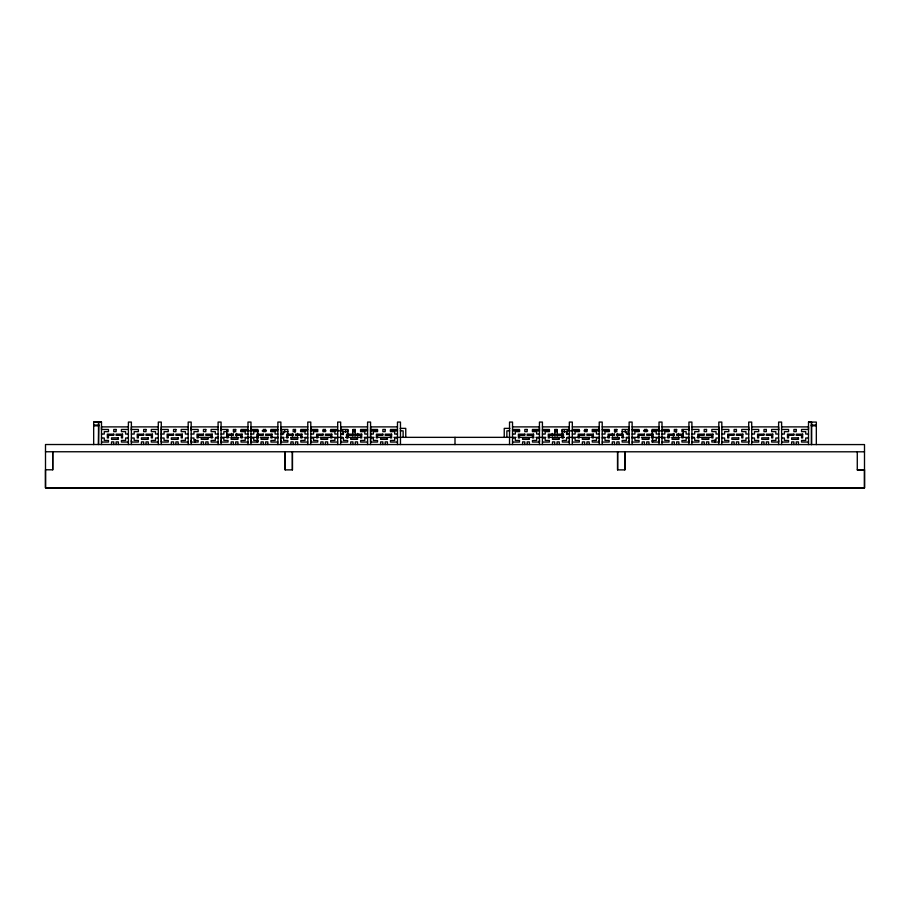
<?xml version="1.0" encoding="UTF-8"?>
<svg xmlns="http://www.w3.org/2000/svg" width="910" height="910" viewBox="0 0 910 910"><rect width="100%" height="100%" fill="white"/><g stroke="black" fill="none" stroke-linecap="round" stroke-linejoin="round"><path stroke-width="1.36" d="M857.277 451.804L857.277 469.856L864.5 469.856L864.5 487.919L45.5 487.817L45.5 444.524L864.5 444.58L864.5 487.919L45.5 487.862L45.5 469.765L52.723 469.81L52.734 451.758L52.723 469.81M93.673 444.58L93.673 422.069L101.488 422.069L101.488 429.474L108.472 429.474L108.472 431.636L104.275 431.636L104.275 434.047L101.488 434.047M292.406 451.815L292.406 469.878L285.183 469.878L285.183 451.769M292.406 469.867L292.406 451.769M624.829 451.792L624.817 469.89L617.594 469.878L617.594 451.792M811.504 422.069L811.504 444.569L811.504 422.069L808.512 422.069L808.512 429.474L801.528 429.474L801.528 431.636L805.725 431.636L805.725 434.047L808.512 434.047M816.327 444.58L816.327 422.069L808.512 422.069M131.358 430.259L131.381 426.892L158.294 426.892M191.157 430.259L191.18 426.892L218.093 426.892M221.062 430.259L221.073 426.892L247.986 426.892M250.955 430.259L250.978 426.892L277.88 426.892M280.849 430.259L280.871 426.892L307.785 426.892M310.754 430.259L310.776 426.892L337.678 426.892M340.647 430.259L340.67 426.892L367.583 426.892M539.437 441.964L539.448 440.042M569.33 441.964L569.353 440.042M599.224 441.964L599.246 440.042M629.129 441.964L629.151 440.042M659.022 441.964L659.045 440.042M688.927 441.964L688.95 440.042M718.82 441.964L718.82 426.892L691.907 426.892M748.714 441.964L748.737 440.042M778.619 441.964L778.641 440.042M93.673 422.081L101.488 422.069M93.673 425.061L98.792 425.061L98.792 425.812L93.673 425.812M811.208 425.061L816.327 425.061M811.208 425.812L816.327 425.812M128.39 426.892L101.488 426.892L101.488 444.569M188.188 426.892L161.286 426.892L161.286 441.964M397.477 426.892L370.575 426.892L370.575 441.964M512.523 426.892L539.437 426.892L539.448 430.259M542.417 426.892L569.33 426.892L569.353 430.259M572.322 426.892L599.224 426.892L599.246 430.259M602.215 426.892L629.129 426.892L629.151 430.259M632.12 426.892L659.022 426.892L659.045 430.259M662.014 426.892L688.927 426.892L688.95 430.259M721.812 426.892L748.714 426.892L748.737 430.259M751.706 426.892L778.619 426.892L778.641 430.259M781.61 426.892L808.512 426.892L808.512 444.569M400.127 428.371L405.758 428.371L405.758 437.346M509.873 428.371L504.242 428.371L504.242 437.346M128.39 429.474L121.417 429.474L121.417 431.636L125.603 431.636L125.603 434.047L128.39 434.047M131.381 429.474L138.365 429.474L138.365 431.636L134.168 431.636L134.168 434.047L131.381 434.047M158.294 429.474L151.31 429.474L151.31 431.636L155.508 431.636L155.508 434.047L158.294 434.047M161.286 429.474L168.259 429.474L168.259 431.636L164.073 431.636L164.073 434.047L161.286 434.047M188.188 429.474L181.204 429.474L181.204 431.636L185.401 431.636L185.401 434.047L188.188 434.047M191.18 429.474L198.164 429.474L198.164 431.636L193.966 431.636L193.966 434.047L191.18 434.047M218.093 429.474L211.109 429.474L211.109 431.636L215.306 431.636L215.306 434.047L218.093 434.047M221.073 429.474L228.057 429.474L228.057 431.636L223.86 431.636L223.86 434.047L221.073 434.047M247.986 429.474L241.002 429.474L241.002 431.636L245.2 431.636L245.2 434.047L247.986 434.047M250.978 429.474L257.962 429.474L257.962 431.636L253.765 431.636L253.765 434.047L250.978 434.047M277.88 429.474L270.907 429.474L270.907 431.636L275.104 431.636L275.104 434.047L277.88 434.047M280.871 429.474L287.856 429.474L287.856 437.926L286.73 437.926L286.73 434.161L293.156 434.161L293.156 435.321L287.856 435.321M307.785 429.474L300.8 429.474L300.8 431.636L304.998 431.636L304.998 434.047L307.785 434.047M310.776 429.474L317.749 429.474L317.749 431.636L313.563 431.636L313.563 434.047L310.776 434.047M337.678 429.474L330.705 429.474L330.705 431.636L334.891 431.636L334.891 434.047L337.678 434.047M340.67 429.474L347.654 429.474L347.654 431.636L343.457 431.636L343.457 434.047L340.67 434.047M367.583 429.474L360.599 429.474L360.599 431.636L364.796 431.636L364.796 434.047L367.583 434.047M370.575 429.474L377.548 429.474L377.548 431.636L373.35 431.636L373.35 434.047L370.575 434.047M397.477 429.474L390.492 429.474L390.492 431.636L394.69 431.636L394.69 434.047L397.477 434.047M512.523 429.474L519.508 429.474L519.508 431.636L515.31 431.636L515.31 434.047L512.523 434.047M539.437 429.474L532.452 429.474L532.452 431.636L536.65 431.636L536.65 434.047L539.437 434.047M542.417 429.474L549.401 429.474L549.401 431.636L545.204 431.636L545.204 434.047L542.417 434.047M569.33 429.474L562.346 429.474L562.346 431.636L566.543 431.636L566.543 434.047L569.33 434.047M572.322 429.474L579.306 429.474L579.306 431.636L575.109 431.636L575.109 434.047L572.322 434.047M599.224 429.474L592.251 429.474L592.251 431.636L596.437 431.636L596.437 434.047L599.224 434.047M602.215 429.474L609.199 429.474L609.199 431.636L605.002 431.636L605.002 434.047L602.215 434.047M629.129 429.474L622.144 429.474L622.144 437.926L623.27 437.926L623.27 434.161L616.843 434.161L616.843 435.321L622.144 435.321M632.12 429.474L639.093 429.474L639.093 431.636L634.907 431.636L634.907 434.047L632.12 434.047M659.022 429.474L652.038 429.474L652.038 431.636L656.235 431.636L656.235 434.047L659.022 434.047M662.014 429.474L668.998 429.474L668.998 431.636L664.801 431.636L664.801 434.047L662.014 434.047M688.927 429.474L681.943 429.474L681.943 431.636L686.14 431.636L686.14 434.047L688.927 434.047M691.907 429.474L698.891 429.474L698.891 431.636L694.694 431.636L694.694 434.047L691.907 434.047M718.82 429.474L711.836 429.474L711.836 431.636L716.034 431.636L716.034 434.047L718.82 434.047M721.812 429.474L728.796 429.474L728.796 431.636L724.599 431.636L724.599 434.047L721.812 434.047M748.714 429.474L741.741 429.474L741.741 431.636L745.938 431.636L745.938 434.047L748.714 434.047M751.706 429.474L758.69 429.474L758.69 431.636L754.492 431.636L754.492 434.047L751.706 434.047M778.619 429.474L771.635 429.474L771.635 431.636L775.832 431.636L775.832 434.047L778.619 434.047M781.61 429.474L788.583 429.474L788.583 431.636L784.397 431.636L784.397 434.047L781.61 434.047M240.831 430.851L257.849 430.851L257.849 437.915M262.16 430.851L266.414 430.851M270.668 430.851L277.766 430.851M300.425 430.851L307.512 430.851M310.355 430.851L317.442 430.851M323.175 430.851L326.007 430.851M330.262 430.851L343.024 430.851L343.024 434.741M360.519 430.851L367.617 430.851M370.45 430.851L377.548 430.851M390.356 430.851L397.454 430.851M400.286 430.851L403.13 430.851L403.13 437.346M509.714 430.851L506.87 430.851L506.87 437.346M512.546 430.851L519.644 430.851M532.452 430.851L539.55 430.851M542.383 430.851L549.481 430.851M579.738 430.851L566.976 430.851L566.976 434.741M583.992 430.851L586.836 430.851M592.558 430.851L599.644 430.851M602.488 430.851L609.575 430.851M632.234 430.851L639.332 430.851M643.586 430.851L647.84 430.851M669.168 430.851L652.152 430.851L652.152 437.915M287.856 431.636L283.658 431.636L283.658 434.047L280.871 434.047M622.144 431.636L626.342 431.636L626.342 434.047L629.129 434.047M197.629 437.346L212.94 437.346M215.727 437.346L218.514 437.346M221.289 437.346L229.127 437.346M231.038 437.346L237.988 437.346M240.183 437.346L243.015 437.346M244.949 437.346L258.599 437.346M260.26 437.346L268.609 437.346M271.396 437.346L278.358 437.346M281.133 437.346L283.92 437.346M285.945 437.346L288.095 437.346M290.881 437.346L297.843 437.346M300.277 437.346L303.11 437.346M304.793 437.346L307.58 437.346M310.367 437.346L318.727 437.346M320.104 437.346L342.831 437.346M345.663 437.346L361.281 437.346M364.125 437.346L374.067 437.346M376.296 437.346L391.107 437.346M393.939 437.346L516.061 437.346M518.893 437.346L533.704 437.346M535.933 437.346L545.875 437.346M548.719 437.346L564.337 437.346M567.18 437.346L589.896 437.346M591.272 437.346L599.633 437.346M602.42 437.346L605.207 437.346M606.89 437.346L609.723 437.346M612.157 437.346L619.118 437.346M621.905 437.346L624.055 437.346M626.08 437.346L628.867 437.346M631.642 437.346L638.604 437.346M641.391 437.346L649.74 437.346M651.401 437.346L665.051 437.346M666.985 437.346L669.817 437.346M672.012 437.346L678.962 437.346M680.873 437.346L688.711 437.346M691.498 437.346L694.273 437.346M697.06 437.346L712.371 437.346M101.488 438.006L104.275 438.006L104.275 440.44L108.472 440.44L108.472 442.055L101.488 442.055M128.39 438.006L125.603 438.006L125.603 440.44L121.417 440.44L121.417 442.055L128.39 442.055M131.381 438.006L134.168 438.006L134.168 440.44L138.365 440.44L138.365 442.055L131.381 442.055M158.294 438.006L155.508 438.006L155.508 440.44L151.31 440.44L151.31 442.055L158.294 442.055M161.286 438.006L164.073 438.006L164.073 440.44L168.259 440.44L168.259 442.055L161.286 442.055M188.188 438.006L185.401 438.006L185.401 440.44L181.204 440.44L181.204 442.055L188.188 442.055M191.18 438.006L193.966 438.006L193.966 440.44L198.164 440.44L198.164 442.055L191.18 442.055M218.093 438.006L215.306 438.006L215.306 440.44L211.109 440.44L211.109 442.055L218.093 442.055M221.073 438.006L223.86 438.006L223.86 440.44L228.057 440.44L228.057 442.055L221.073 442.055M247.986 438.006L245.2 438.006L245.2 440.44L241.002 440.44L241.002 442.055L247.986 442.055M250.978 438.006L253.765 438.006L253.765 440.44L257.962 440.44L257.962 442.055L250.978 442.055M277.88 438.006L275.104 438.006L275.104 440.44L270.907 440.44L270.907 442.055L277.88 442.055M280.871 438.006L283.658 438.006L283.658 440.44L287.856 440.44L287.856 442.055L280.871 442.055M307.785 438.006L304.998 438.006L304.998 440.44L300.8 440.44L300.8 442.055L307.785 442.055M310.776 438.006L313.563 438.006L313.563 440.44L317.749 440.44L317.749 442.055L310.776 442.055M337.678 438.006L334.891 438.006L334.891 440.44L330.705 440.44L330.705 442.055L337.678 442.055M340.67 438.006L343.457 438.006L343.457 440.44L347.654 440.44L347.654 442.055L340.67 442.055M367.583 438.006L364.796 438.006L364.796 440.44L360.599 440.44L360.599 442.055L367.583 442.055M370.575 438.006L373.35 438.006L373.35 440.44L377.548 440.44L377.548 442.055L370.575 442.055M397.477 438.006L394.69 438.006L394.69 440.44L390.492 440.44L390.492 442.055L397.477 442.055M512.523 438.006L515.31 438.006L515.31 440.44L519.508 440.44L519.508 442.055L512.523 442.055M539.437 438.006L536.65 438.006L536.65 440.44L532.452 440.44L532.452 442.055L539.437 442.055M542.417 438.006L545.204 438.006L545.204 440.44L549.401 440.44L549.401 442.055L542.417 442.055M569.33 438.006L566.543 438.006L566.543 440.44L562.346 440.44L562.346 442.055L569.33 442.055M572.322 438.006L575.109 438.006L575.109 440.44L579.306 440.44L579.306 442.055L572.322 442.055M599.224 438.006L596.437 438.006L596.437 440.44L592.251 440.44L592.251 442.055L599.224 442.055M602.215 438.006L605.002 438.006L605.002 440.44L609.199 440.44L609.199 442.055L602.215 442.055M629.129 438.006L626.342 438.006L626.342 440.44L622.144 440.44L622.144 442.055L629.129 442.055M632.12 438.006L634.907 438.006L634.907 440.44L639.093 440.44L639.093 442.055L632.12 442.055M659.022 438.006L656.235 438.006L656.235 440.44L652.038 440.44L652.038 442.055L659.022 442.055M662.014 438.006L664.801 438.006L664.801 440.44L668.998 440.44L668.998 442.055L662.014 442.055M688.927 438.006L686.14 438.006L686.14 440.44L681.943 440.44L681.943 442.055L688.927 442.055M691.907 438.006L694.694 438.006L694.694 440.44L698.891 440.44L698.891 442.055L691.907 442.055M718.82 438.006L716.034 438.006L716.034 440.44L711.836 440.44L711.836 442.055L718.82 442.055M721.812 438.006L724.599 438.006L724.599 440.44L728.796 440.44L728.796 442.055L721.812 442.055M748.714 438.006L745.938 438.006L745.938 440.44L741.741 440.44L741.741 442.055L748.714 442.055M751.706 438.006L754.492 438.006L754.492 440.44L758.69 440.44L758.69 442.055L751.706 442.055M778.619 438.006L775.832 438.006L775.832 440.44L771.635 440.44L771.635 442.055L778.619 442.055M781.61 438.006L784.397 438.006L784.397 440.44L788.583 440.44L788.583 442.055L781.61 442.055M808.512 438.006L805.725 438.006L805.725 440.44L801.528 440.44L801.528 442.055L808.512 442.055M45.5 451.758L864.5 451.804M857.277 469.856L864.5 469.856M98.792 425.061L98.496 422.069L98.496 444.569L98.792 425.812M340.647 440.042L340.67 441.964M310.754 440.042L310.776 441.964M280.849 440.042L280.871 441.964M250.955 440.042L250.978 441.964M221.062 440.042L221.073 441.964M191.157 440.042L191.18 441.964M131.358 440.042L131.381 441.964M798.457 444.569L798.457 441.885L796.227 441.885L796.227 444.569M793.895 444.569L793.895 441.885L791.654 441.885L791.654 444.569M781.61 444.569L781.61 422.069L778.619 422.069L778.619 444.569M768.563 444.569L768.563 441.885L766.334 441.885L766.334 444.569M763.99 444.569L763.99 441.885L761.761 441.885L761.761 444.569M751.706 444.569L751.706 422.069L748.714 422.069L748.714 444.569M738.67 444.569L738.67 441.885L736.429 441.885L736.429 444.569M734.097 444.569L734.097 441.885L731.867 441.885L731.867 444.569M721.812 444.569L721.812 422.069L718.82 422.069L718.82 444.569M715.158 439.746L715.158 442.158M708.765 444.569L708.765 441.885L706.535 441.885L706.535 444.569M704.192 444.569L704.192 441.885L701.963 441.885L701.963 444.569M691.907 444.569L691.907 422.069L688.927 422.069L688.927 444.569M683.285 429.656L683.285 437.346M678.871 444.569L678.871 441.885L676.642 441.885L676.642 444.569M678.462 433.444L678.462 436.061M676.062 429.656L676.062 432.216M674.299 444.569L674.299 441.885L672.069 441.885L672.069 444.569M673.423 433.444L673.423 436.038M662.014 444.569L662.014 422.069L659.022 422.069L659.022 444.569M652.527 437.346L652.527 442.158M648.966 444.569L648.966 441.885L646.737 441.885L646.737 444.569M644.405 444.569L644.405 441.885L642.164 441.885L642.164 444.569M632.12 444.569L632.12 422.069L629.129 422.069L629.129 444.569M627.98 430.851L627.98 434.741M625.352 429.656L625.352 432.216M624.817 451.815L624.817 469.878M619.073 444.569L619.073 441.885L616.843 441.885L616.843 444.569M617.594 451.815L617.594 469.878M617.458 433.444L617.458 436.061M615.046 429.656L615.046 432.216M614.5 444.569L614.5 441.885L612.271 441.885L612.271 444.569M612.419 433.444L612.419 436.038M602.215 444.569L602.215 422.069L599.224 422.069L599.224 444.569M589.179 444.569L589.179 441.885L586.939 441.885L586.939 444.569M584.607 444.569L584.607 441.885L582.377 441.885L582.377 444.569M572.322 444.569L572.322 422.069L569.33 422.069L569.33 444.569M564.337 429.656L564.337 432.216M562.05 429.656L562.05 437.915M559.275 444.569L559.275 441.885L557.045 441.885L557.045 444.569M557.238 429.656L557.238 436.061M554.952 429.656L554.952 436.061M554.702 444.569L554.702 441.885L552.472 441.885L552.472 444.569M552.313 433.444L552.313 436.038M542.417 444.569L542.417 422.069L539.437 422.069L539.437 444.569M529.381 444.569L529.381 441.885L527.14 441.885L527.14 444.569M524.808 444.569L524.808 441.885L522.579 441.885L522.579 444.569M512.523 444.569L512.523 422.069L509.532 422.069L509.532 444.569M455 437.346L455 444.558M400.468 444.569L400.468 422.069L397.477 422.069L397.477 444.569M387.421 444.569L387.421 441.885L385.192 441.885L385.192 444.569M382.86 444.569L382.86 441.885L380.619 441.885L380.619 444.569M370.575 444.569L370.575 422.069L367.583 422.069L367.583 444.569M357.687 433.444L357.687 436.038M357.528 444.569L357.528 441.885L355.298 441.885L355.298 444.569M355.048 429.656L355.048 436.061M352.955 444.569L352.955 441.885L350.725 441.885L350.725 444.569M352.762 429.656L352.762 436.061M347.95 429.656L347.95 437.915M345.663 429.656L345.663 432.216M340.67 444.569L340.67 422.069L337.678 422.069L337.678 444.569M327.623 444.569L327.623 441.885L325.393 441.885L325.393 444.569M323.061 444.569L323.061 441.885L320.832 441.885L320.832 444.569M310.776 444.569L310.776 422.069L307.785 422.069L307.785 444.569M297.581 433.444L297.581 436.038M297.729 444.569L297.729 441.885L295.5 441.885L295.5 444.569M294.954 429.656L294.954 432.216M293.156 444.569L293.156 441.885L290.927 441.885L290.927 444.569M292.542 433.444L292.542 436.061M285.183 451.815L285.183 469.878M284.648 429.656L284.648 432.216M282.02 430.851L282.02 434.741M280.871 444.569L280.871 422.069L277.88 422.069L277.88 444.569M267.836 444.569L267.836 441.885L265.595 441.885L265.595 444.569M263.263 444.569L263.263 441.885L261.034 441.885L261.034 444.569M250.978 444.569L250.978 422.069L247.986 422.069L247.986 444.569M237.931 444.569L237.931 441.885L235.701 441.885L235.701 444.569M236.577 433.444L236.577 436.038M233.938 429.656L233.938 432.216M233.369 444.569L233.369 441.885L231.129 441.885L231.129 444.569M231.538 433.444L231.538 436.061M226.715 429.656L226.715 437.346M221.073 444.569L221.073 422.069L218.093 422.069L218.093 444.569M208.037 444.569L208.037 441.885L205.808 441.885L205.808 444.569M203.465 444.569L203.465 441.885L201.235 441.885L201.235 444.569M191.18 444.569L191.18 422.069L188.188 422.069L188.188 444.569M178.132 444.569L178.132 441.885L175.903 441.885L175.903 444.569M173.571 444.569L173.571 441.885L171.33 441.885L171.33 444.569M161.286 444.569L161.286 422.069L158.294 422.069L158.294 444.569M148.239 444.569L148.239 441.885L146.01 441.885L146.01 444.569M143.666 444.569L143.666 441.885L141.437 441.885L141.437 444.569M131.381 444.569L131.381 422.069L128.39 422.069L128.39 444.569M118.346 444.569L118.346 441.885L116.105 441.885L116.105 444.569M113.773 444.569L113.773 441.885L111.543 441.885L111.543 444.569M194.854 439.746L194.854 442.158L194.854 439.746M257.473 437.346L257.473 442.158L257.473 437.346M116.105 429.474L113.773 429.474L113.773 431.636L116.105 431.636L116.105 429.474M146.01 429.474L143.666 429.474L143.666 431.636L146.01 431.636L146.01 429.474M175.903 429.474L173.571 429.474L173.571 431.636L175.903 431.636L175.903 429.474M205.808 429.474L203.465 429.474L203.465 431.636L205.808 431.636L205.808 429.474M235.701 429.474L233.369 429.474L233.369 431.636L235.701 431.636L235.701 429.474M265.595 429.474L263.263 429.474L263.263 431.636L265.595 431.636L265.595 429.474M295.5 429.474L293.156 429.474L293.156 431.636L295.5 431.636L295.5 429.474M325.393 429.474L323.061 429.474L323.061 431.636L325.393 431.636L325.393 429.474M355.298 429.474L352.955 429.474L352.955 431.636L355.298 431.636L355.298 429.474M385.192 429.474L382.86 429.474L382.86 431.636L385.192 431.636L385.192 429.474M527.14 429.474L524.808 429.474L524.808 431.636L527.14 431.636L527.14 429.474M557.045 429.474L554.702 429.474L554.702 431.636L557.045 431.636L557.045 429.474M586.939 429.474L584.607 429.474L584.607 431.636L586.939 431.636L586.939 429.474M616.843 429.474L614.5 429.474L614.5 431.636L616.843 431.636L616.843 429.474M646.737 429.474L644.405 429.474L644.405 431.636L646.737 431.636L646.737 429.474M676.642 429.474L674.299 429.474L674.299 431.636L676.642 431.636L676.642 429.474M706.535 429.474L704.192 429.474L704.192 431.636L706.535 431.636L706.535 429.474M736.429 429.474L734.097 429.474L734.097 431.636L736.429 431.636L736.429 429.474M766.334 429.474L763.99 429.474L763.99 431.636L766.334 431.636L766.334 429.474M796.227 429.474L793.895 429.474L793.895 431.636L796.227 431.636L796.227 429.474M113.773 434.161L107.346 434.161L107.346 437.926L108.472 437.926L108.472 435.321L113.773 435.321L113.773 434.161M122.531 434.161L116.105 434.161L116.105 435.321L121.417 435.321L121.417 437.926L122.531 437.926L122.531 434.161M143.666 434.161L137.239 434.161L137.239 437.926L138.365 437.926L138.365 435.321L143.666 435.321L143.666 434.161M152.436 434.161L146.01 434.161L146.01 435.321L151.31 435.321L151.31 437.926L152.436 437.926L152.436 434.161M173.571 434.161L167.144 434.161L167.144 437.926L168.259 437.926L168.259 435.321L173.571 435.321L173.571 434.161M182.33 434.161L175.903 434.161L175.903 435.321L181.204 435.321L181.204 437.926L182.33 437.926L182.33 434.161M203.465 434.161L197.038 434.161L197.038 437.926L198.164 437.926L198.164 435.321L203.465 435.321L203.465 434.161M212.235 434.161L205.808 434.161L205.808 435.321L211.109 435.321L211.109 437.926L212.235 437.926L212.235 434.161M233.369 434.161L226.931 434.161L226.931 437.926L228.057 437.926L228.057 435.321L233.369 435.321L233.369 434.161M242.128 434.161L235.701 434.161L235.701 435.321L241.002 435.321L241.002 437.926L242.128 437.926L242.128 434.161M263.263 434.161L256.836 434.161L256.836 437.926L257.962 437.926L257.962 435.321L263.263 435.321L263.263 434.161M272.022 434.161L265.595 434.161L265.595 435.321L270.907 435.321L270.907 437.926L272.022 437.926L272.022 434.161M301.927 434.161L295.5 434.161L295.5 435.321L300.8 435.321L300.8 437.926L301.927 437.926L301.927 434.161M323.061 434.161L316.635 434.161L316.635 437.926L317.749 437.926L317.749 435.321L323.061 435.321L323.061 434.161M331.82 434.161L325.393 434.161L325.393 435.321L330.705 435.321L330.705 437.926L331.82 437.926L331.82 434.161M352.955 434.161L346.528 434.161L346.528 437.926L347.654 437.926L347.654 435.321L352.955 435.321L352.955 434.161M361.725 434.161L355.298 434.161L355.298 435.321L360.599 435.321L360.599 437.926L361.725 437.926L361.725 434.161M382.86 434.161L376.421 434.161L376.421 437.926L377.548 437.926L377.548 435.321L382.86 435.321L382.86 434.161M391.618 434.161L385.192 434.161L385.192 435.321L390.492 435.321L390.492 437.926L391.618 437.926L391.618 434.161M524.808 434.161L518.381 434.161L518.381 437.926L519.508 437.926L519.508 435.321L524.808 435.321L524.808 434.161M533.578 434.161L527.14 434.161L527.14 435.321L532.452 435.321L532.452 437.926L533.578 437.926L533.578 434.161M554.702 434.161L548.275 434.161L548.275 437.926L549.401 437.926L549.401 435.321L554.702 435.321L554.702 434.161M563.472 434.161L557.045 434.161L557.045 435.321L562.346 435.321L562.346 437.926L563.472 437.926L563.472 434.161M584.607 434.161L578.18 434.161L578.18 437.926L579.306 437.926L579.306 435.321L584.607 435.321L584.607 434.161M593.365 434.161L586.939 434.161L586.939 435.321L592.251 435.321L592.251 437.926L593.365 437.926L593.365 434.161M614.5 434.161L608.073 434.161L608.073 437.926L609.199 437.926L609.199 435.321L614.5 435.321L614.5 434.161M644.405 434.161L637.978 434.161L637.978 437.926L639.093 437.926L639.093 435.321L644.405 435.321L644.405 434.161M653.164 434.161L646.737 434.161L646.737 435.321L652.038 435.321L652.038 437.926L653.164 437.926L653.164 434.161M674.299 434.161L667.872 434.161L667.872 437.926L668.998 437.926L668.998 435.321L674.299 435.321L674.299 434.161M683.069 434.161L676.642 434.161L676.642 435.321L681.943 435.321L681.943 437.926L683.069 437.926L683.069 434.161M704.192 434.161L697.765 434.161L697.765 437.926L698.891 437.926L698.891 435.321L704.192 435.321L704.192 434.161M712.962 434.161L706.535 434.161L706.535 435.321L711.836 435.321L711.836 437.926L712.962 437.926L712.962 434.161M734.097 434.161L727.67 434.161L727.67 437.926L728.796 437.926L728.796 435.321L734.097 435.321L734.097 434.161M742.856 434.161L736.429 434.161L736.429 435.321L741.741 435.321L741.741 437.926L742.856 437.926L742.856 434.161M763.99 434.161L757.564 434.161L757.564 437.926L758.69 437.926L758.69 435.321L763.99 435.321L763.99 434.161M772.761 434.161L766.334 434.161L766.334 435.321L771.635 435.321L771.635 437.926L772.761 437.926L772.761 434.161M793.895 434.161L787.468 434.161L787.468 437.926L788.583 437.926L788.583 435.321L793.895 435.321L793.895 434.161M802.654 434.161L796.227 434.161L796.227 435.321L801.528 435.321L801.528 437.926L802.654 437.926L802.654 434.161M118.346 437.835L111.543 437.835L111.543 439.371L118.346 439.371L118.346 437.835M148.239 437.835L141.437 437.835L141.437 439.371L148.239 439.371L148.239 437.835M178.132 437.835L171.33 437.835L171.33 439.371L178.132 439.371L178.132 437.835M208.037 437.835L201.235 437.835L201.235 439.371L208.037 439.371L208.037 437.835M237.931 437.835L231.129 437.835L231.129 439.371L237.931 439.371L237.931 437.835M267.836 437.835L261.034 437.835L261.034 439.371L267.836 439.371L267.836 437.835M297.729 437.835L290.927 437.835L290.927 439.371L297.729 439.371L297.729 437.835M327.623 437.835L320.832 437.835L320.832 439.371L327.623 439.371L327.623 437.835M357.528 437.835L350.725 437.835L350.725 439.371L357.528 439.371L357.528 437.835M387.421 437.835L380.619 437.835L380.619 439.371L387.421 439.371L387.421 437.835M529.381 437.835L522.579 437.835L522.579 439.371L529.381 439.371L529.381 437.835M559.275 437.835L552.472 437.835L552.472 439.371L559.275 439.371L559.275 437.835M589.179 437.835L582.377 437.835L582.377 439.371L589.179 439.371L589.179 437.835M619.073 437.835L612.271 437.835L612.271 439.371L619.073 439.371L619.073 437.835M648.966 437.835L642.164 437.835L642.164 439.371L648.966 439.371L648.966 437.835M678.871 437.835L672.069 437.835L672.069 439.371L678.871 439.371L678.871 437.835M708.765 437.835L701.963 437.835L701.963 439.371L708.765 439.371L708.765 437.835M738.67 437.835L731.867 437.835L731.867 439.371L738.67 439.371L738.67 437.835M768.563 437.835L761.761 437.835L761.761 439.371L768.563 439.371L768.563 437.835M798.457 437.835L791.654 437.835L791.654 439.371L798.457 439.371L798.457 437.835"/></g></svg>
